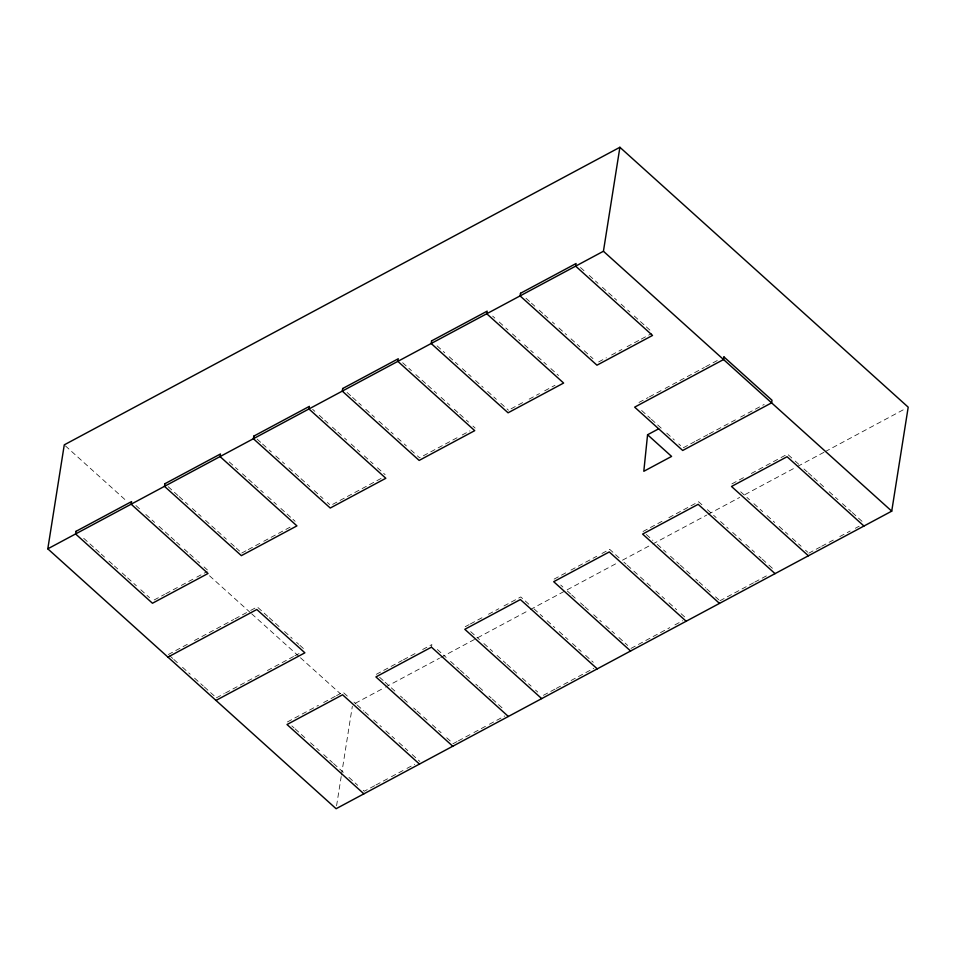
<?xml version="1.0" encoding="UTF-8"?>
<svg xmlns="http://www.w3.org/2000/svg" width="956" height="956" viewBox="0 0 956 956"><rect width="100%" height="100%" fill="white"/><g stroke="black" fill="none" stroke-linecap="round" stroke-linejoin="round"><path stroke-width="0.72" stroke-dasharray="4.78 3.58" d="M336.572 805.777L341.208 776.499M341.447 775.029L352.346 706.209M431.467 647.164L431.885 644.559L421.548 650.104M154.167 599.962L164.504 594.417M165.794 593.724L180.015 586.112M181.305 585.419L195.514 577.806M196.805 577.125L207.141 571.58M241.772 553.034L246.947 550.274M248.237 549.581L262.446 541.968M263.736 541.275L292.166 526.051M381.074 478.442L330.68 505.425L327.382 502.462M457.052 437.752L419.576 457.816L417.378 455.833M462.214 434.98L469.97 430.833M511.054 408.821L523.984 401.902M529.146 399.13L539.483 393.597M544.657 390.825L554.994 385.292M598.671 361.906L606.415 357.747M611.589 354.987L621.926 349.454M627.088 346.681L640.018 339.762M641.309 339.069L651.645 333.536M168.34 654.513L189.264 643.304M194.486 640.508L233.706 619.5M235.021 618.807L249.397 611.099M250.699 610.406L257.236 606.905L268.158 616.74M638.99 402.452L648.132 397.553M649.447 396.848L663.822 389.152M665.137 388.447L704.357 367.451M705.659 366.745L720.047 359.05M216.391 697.82L224.242 693.626M225.544 692.921L262.147 673.323M267.381 670.515L293.528 656.521M294.83 655.816L300.065 653.02M694.881 441.564L683.11 447.874L678.748 443.931M696.195 440.871L707.954 434.562M709.268 433.869L735.415 419.863M740.637 417.067L764.167 404.46M287.421 721.935L318.432 705.325M323.606 702.552L335.233 696.327M336.524 695.633L342.989 692.168L349.573 698.119M376.317 674.315L402.165 660.477M403.456 659.783L416.374 652.864M465.225 626.706L469.097 624.638M470.388 623.945L483.306 617.026M488.48 614.254L498.817 608.721M503.979 605.949L520.781 596.95L529.564 604.873M554.121 579.097L565.749 572.871M570.923 570.099L596.759 556.261M601.933 553.488L609.677 549.341L619.572 558.256M643.018 531.488L663.691 520.411M668.865 517.65L698.585 501.733L702.971 505.688M731.914 483.879L746.134 476.267M751.297 473.495L779.726 458.271M781.016 457.577L787.481 454.124L794.066 460.063M355.214 703.329L384.181 687.818M385.495 687.113L439.473 658.206M440.788 657.501L529.003 610.251M530.329 609.546L617.218 563.012M622.487 560.192L651.454 544.681M652.769 543.976L706.759 515.057M708.073 514.352L739.669 497.431M744.939 494.611L796.288 467.114M797.603 466.409L823.941 452.308M825.255 451.602L905.571 408.582M374.644 785.701L364.308 791.233L362.109 789.25M375.935 785.007L390.144 777.395M391.434 776.702L405.655 769.09M406.945 768.397L414.701 764.25M457.076 741.545L453.204 743.625L445.52 736.694M458.366 740.852L472.587 733.24M473.877 732.547L488.086 724.935M489.388 724.242L504.888 715.936M543.39 695.323L555.03 689.097M556.32 688.404L593.784 668.328M631.008 648.407L669.762 627.638M674.936 624.877L682.692 620.719M719.904 600.786L753.495 582.802M754.786 582.108L767.716 575.189M808.8 553.177L820.427 546.952M821.718 546.258L834.648 539.339M839.81 536.567L850.147 531.034M855.321 528.274L859.193 526.194M580.447 267.501L584.845 271.456M589.231 275.412L598.014 283.334M602.411 287.302L613.394 297.197M614.493 298.188L616.692 300.172M621.089 304.127L626.574 309.075M627.674 310.067L629.873 312.05M634.258 316.006L645.252 325.912M646.352 326.904L651.837 331.851M795.165 461.055L799.563 465.01M803.96 468.966L807.246 471.941M808.346 472.933L812.743 476.889M813.843 477.88L824.825 487.787M829.222 491.743L838.006 499.665M842.391 503.621L851.187 511.544M852.286 512.535L863.268 522.43M525.979 298.248L530.377 302.204M531.476 303.195L534.774 306.159M539.16 310.126L543.558 314.082M544.657 315.074L547.943 318.049M552.341 322.005L554.54 323.988M558.937 327.944L566.621 334.875M571.019 338.83L579.802 346.753M584.188 350.721L592.983 358.631M740.709 491.802L749.492 499.713M753.89 503.681L762.673 511.603M767.071 515.559L774.754 522.49M779.152 526.445L787.935 534.368M792.321 538.336L801.116 546.246M805.502 550.214L807.701 552.186M641.619 410.459L650.355 418.334M651.442 419.325L662.365 429.16M666.738 433.104L674.374 439.999M492.651 316.101L494.838 318.073M499.235 322.041L504.732 326.988M505.82 327.98L508.018 329.963M512.416 333.919L520.1 340.85M524.497 344.805L533.281 352.728M537.678 356.684L546.462 364.606M550.859 368.574L558.543 375.505M707.368 509.656L716.152 517.566M720.549 521.534L728.233 528.465M732.631 532.42L741.414 540.343M745.811 544.299L754.595 552.221M758.992 556.189L761.191 558.161M762.279 559.152L767.776 564.1M768.875 565.092L773.273 569.059M437.083 345.857L444.767 352.788M449.165 356.743L457.948 364.666M462.346 368.622L471.129 376.545M475.526 380.5L483.21 387.431M487.608 391.398L496.391 399.321M500.789 403.277L508.473 410.208M646.316 534.452L652.9 540.403M657.298 544.358L666.081 552.281M670.479 556.237L679.262 564.16M680.361 565.151L691.343 575.046M695.741 579.013L697.94 580.985M699.039 581.977L705.624 587.916M706.723 588.908L711.121 592.875M715.506 596.831L718.804 599.806M402.643 362.718L411.439 370.641M415.824 374.597L426.806 384.503M427.906 385.483L436.701 393.406M441.086 397.373L449.87 405.284M454.267 409.252L458.665 413.207M459.764 414.199L465.249 419.146M466.349 420.138L468.548 422.122M472.945 426.077L475.132 428.061M623.957 562.212L626.156 564.195M627.255 565.187L632.753 570.135M633.84 571.126L639.337 576.074M640.436 577.066L645.921 582.013M647.021 583.005L651.418 586.96M655.816 590.928L664.599 598.838M668.997 602.806L676.681 609.737M681.078 613.692L686.563 618.64M347.088 392.474L351.473 396.429M352.573 397.421L361.368 405.344M365.754 409.299L374.549 417.222M378.935 421.19L389.917 431.084M391.016 432.076L393.215 434.06M397.612 438.015L403.097 442.963M404.197 443.954L406.396 445.938M410.793 449.894L416.278 454.853M560.706 585.036L562.905 587.02M567.302 590.975L570.589 593.951M571.688 594.943L576.086 598.898M580.483 602.854L583.769 605.829M584.869 606.821L589.266 610.776M593.664 614.744L601.348 621.675M605.745 625.63L614.529 633.553M618.926 637.509L627.71 645.431M312.648 409.335L314.847 411.319M319.244 415.274L323.63 419.242M324.729 420.234L328.028 423.197M332.413 427.165L336.811 431.12M337.91 432.112L343.407 437.059M344.507 438.051L346.693 440.035M351.091 443.99L359.874 451.913M364.272 455.869L373.055 463.791M377.453 467.747L385.137 474.678M533.962 608.829L542.745 616.751M547.143 620.719L554.827 627.638M559.224 631.605L568.007 639.528M572.405 643.484L581.188 651.406M585.586 655.362L593.27 662.293M257.092 439.091L261.478 443.058M262.577 444.05L268.074 448.997M269.174 449.989L271.361 451.961M275.758 455.928L281.255 460.876M282.343 461.868L284.541 463.851M288.939 467.807L299.921 477.701M301.021 478.693L309.804 486.616M314.201 490.571L322.985 498.494M470.711 631.653L479.494 639.576M483.891 643.543L492.675 651.454M497.072 655.422L505.855 663.345M506.955 664.336L517.937 674.231M522.335 678.186L531.118 686.109M535.515 690.077L537.714 692.048M229.237 461.903L238.032 469.814M242.418 473.782L253.4 483.676M254.499 484.668L263.294 492.591M267.68 496.546L276.475 504.469M280.861 508.437L291.843 518.331M292.942 519.323L295.141 521.307M437.37 649.518L446.165 657.429M450.551 661.397L459.346 669.32M460.434 670.299L464.831 674.267M465.93 675.259L471.428 680.206M475.813 684.161L478.012 686.145M479.111 687.137L484.596 692.084M488.994 696.04L491.193 698.023M492.292 699.015L503.274 708.91M168.184 486.7L178.067 495.614M179.166 496.606L187.962 504.529M192.347 508.484L201.142 516.407M205.528 520.363L216.51 530.269M217.609 531.261L226.393 539.172M230.79 543.139L235.188 547.095M236.287 548.087L239.574 551.062M379.616 677.29L384.013 681.246M385.113 682.237L396.095 692.144M400.48 696.099L402.679 698.083M403.779 699.075L409.276 704.022M413.661 707.978L415.86 709.961M416.959 710.953L422.444 715.901M423.544 716.892L427.941 720.848M432.339 724.815L441.122 732.726M269.257 617.731L280.18 627.578M284.541 631.51L292.189 638.405M296.551 642.336L298.738 644.308M299.837 645.288L305.287 650.211M135.943 505.545L141.44 510.504M145.838 514.459L154.621 522.382M159.019 526.338L170.001 536.244M171.1 537.236L175.486 541.192M176.585 542.183L179.883 545.147M184.269 549.114L188.667 553.07M189.766 554.062L196.35 560.001M197.45 560.993L199.649 562.976M204.046 566.932L207.344 569.907M353.971 702.074L356.158 704.058M357.257 705.038L363.854 710.989M364.953 711.969L369.339 715.936M373.736 719.892L381.42 726.823M385.818 730.79L394.601 738.701M398.999 742.669L407.782 750.591M412.179 754.547L419.863 761.478M65.378 445.855L127.471 501.828M209.531 575.799L250.556 612.784M251.667 613.788L299.348 656.76M300.459 657.764L340.384 693.745M83.686 538.276L94.668 548.17M95.767 549.162L100.153 553.13M101.252 554.121L104.551 557.085M108.948 561.053L113.334 565.008M114.433 566L117.731 568.963M122.117 572.931L126.515 576.886M127.614 577.878L136.397 585.801M140.795 589.756L149.578 597.679M291.819 725.891L294.006 727.875M295.105 728.854L306.087 738.761M310.485 742.716L319.268 750.639M323.666 754.607L332.449 762.518M333.548 763.509L344.53 773.416M348.928 777.371L357.711 785.294M169.439 655.493L172.713 658.445M173.801 659.437L178.174 663.368M182.536 667.312L190.184 674.195M194.546 678.139L203.293 686.014M204.381 686.994L215.303 696.84"/><path stroke-width="1.43" d="M647.571 434.765L643.806 471.296L671.59 456.418L647.571 434.765L658.684 428.814M47.8 548.828L64.267 444.851L619.894 147.284L908.2 407.172L891.733 511.149L336.106 808.716L47.8 548.828L603.427 251.261L619.894 147.284M167.933 657.107L256.829 609.498L304.88 652.817L215.984 700.425M603.427 251.261L891.733 511.149M863.949 526.027L787.075 456.717L731.507 486.473L808.394 555.783M775.053 573.636L698.167 504.326L642.611 534.081L719.486 603.391M686.157 621.245L609.271 551.947L553.703 581.702L630.59 651M597.249 668.853L520.375 599.555L464.807 629.311L541.694 698.609M508.353 716.462L431.467 647.164L375.911 676.92L452.797 746.218M419.457 764.071L342.571 694.773L287.015 724.529L363.889 793.827M75.99 531.345L75.584 533.95L152.458 603.248L208.026 573.492L131.139 504.182L131.558 501.589L75.99 531.345M164.898 483.736L164.48 486.329L241.366 555.639L296.922 525.884L220.047 456.574L220.454 453.981L164.898 483.736M253.794 436.127L253.376 438.72L330.262 508.03L385.83 478.275L308.943 408.965L309.35 406.372L253.794 436.127M342.69 388.518L342.284 391.112L419.158 460.422L474.726 430.654L397.839 361.356L398.258 358.763L342.69 388.518M431.586 340.898L431.18 343.503L508.066 412.801L563.622 383.045L486.747 313.747L487.154 311.142L431.586 340.898M520.494 293.289L520.076 295.894L596.962 365.192L652.53 335.437L575.643 266.138L576.05 263.533L520.494 293.289M723.967 356.947L723.549 359.54L634.653 407.148L682.703 450.467L771.6 402.858L772.018 400.253L723.967 356.947"/></g></svg>
